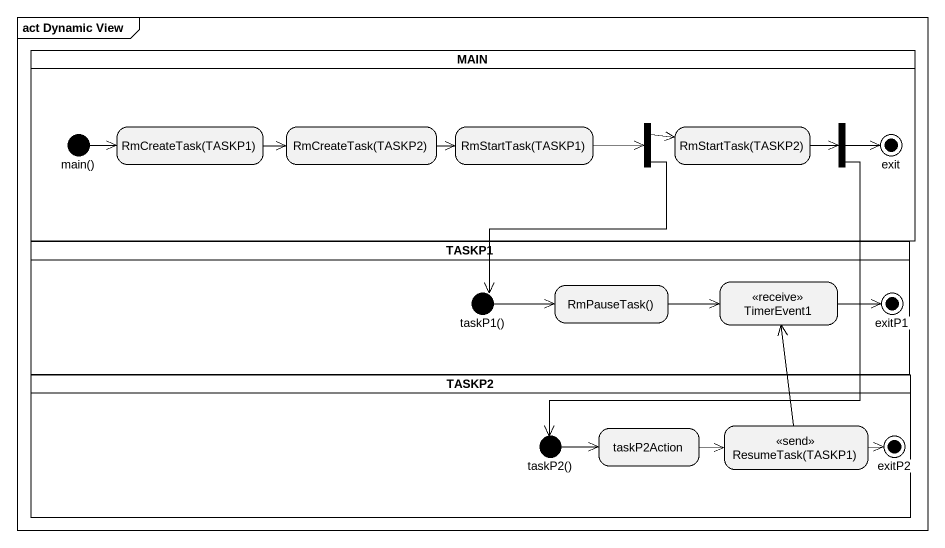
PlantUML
@startuml
mainframe act Dynamic View
hide empty description
state MAIN <<partition>> {
  state "main()" as main <<start>>
  state "RmCreateTask(TASKP1)" as RmCreateTask_TASKP1
  state "RmCreateTask(TASKP2)" as RmCreateTask_TASKP2
  state "RmStartTask(TASKP1)" as RmStartTask_TASKP1
  state fork1 <<fork>>
  state "RmStartTask(TASKP2)" as RmStartTask_TASKP2
  state fork2 <<fork>>
  state exit <<end>>
}
state TASKP1 <<partition>> {
  state "taskP1()" as taskP1 <<start>>
  state "RmPauseTask()" as RmPauseTask
  state TimerEvent1 <<receive>>
  state exitP1 <<end>>
}
state TASKP2 <<partition>> {
  state "taskP2()" as taskP2 <<start>>
  state taskP2Action
  state "ResumeTask(TASKP1)" as ResumeTask_TASKP1 <<send>>
  state exitP2 <<end>>
}
main -right-> RmCreateTask_TASKP1
RmCreateTask_TASKP1 -right-> RmCreateTask_TASKP2
RmCreateTask_TASKP2 -right-> RmStartTask_TASKP1
RmStartTask_TASKP1 -right-> fork1
fork1 -right-> RmStartTask_TASKP2
fork1 --> taskP1
RmStartTask_TASKP2 -right-> fork2
fork2 -right-> exit
fork2 --> taskP2
taskP1 -right-> RmPauseTask
RmPauseTask -right-> TimerEvent1
TimerEvent1 -right-> exitP1
taskP2 -right-> taskP2Action
taskP2Action -right-> ResumeTask_TASKP1
ResumeTask_TASKP1 -up-> TimerEvent1
ResumeTask_TASKP1 -right-> exitP2
@enduml
